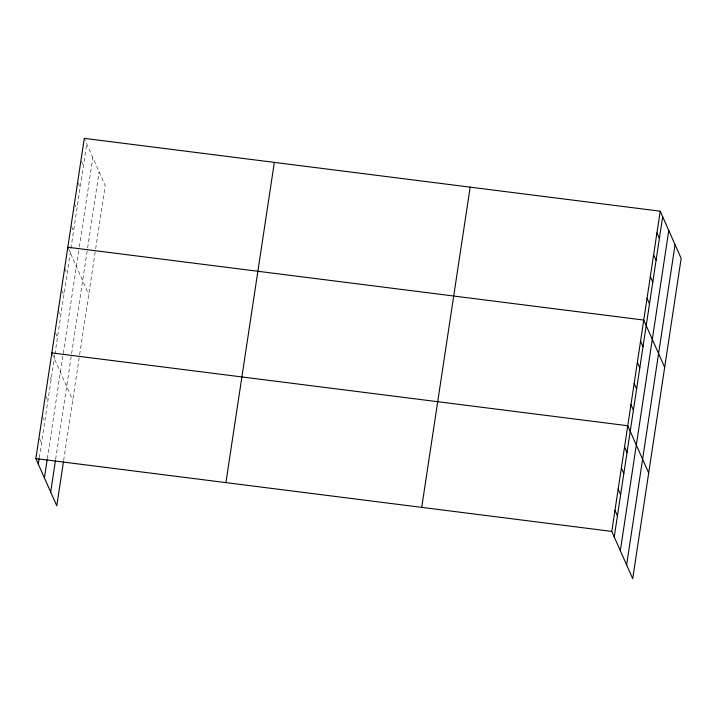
<?xml version="1.0" encoding="UTF-8"?>
<svg xmlns="http://www.w3.org/2000/svg" width="717" height="717" viewBox="0 0 717 717"><rect width="100%" height="100%" fill="white"/><g stroke="black" fill="none" stroke-linecap="round" stroke-linejoin="round"><path stroke-width="0.54" stroke-dasharray="3.58 2.69" d="M39.274 457.796L54.779 355.291M54.931 354.234L70.777 249.516M70.938 248.432L86.748 143.911M47.286 458.871L79.175 248.028M79.345 246.944L92.843 157.668M55.639 459.301L71.467 354.682M71.628 353.633L87.429 249.14M87.599 248.046L99.125 171.838M63.652 460.377L79.157 357.873M79.641 354.7L95.343 250.914M95.666 248.736L105.22 185.595L84.292 138.354M81.406 161.056L83.459 165.681M78.108 182.835L80.161 187.46M74.407 203.682L76.871 209.239M71.521 226.384L73.573 231.008M68.232 248.163L88.756 294.472M64.62 268.373L67.084 273.921M61.832 290.43L63.885 295.054M58.229 310.64L60.694 316.188M55.442 332.697L57.494 337.331M52.242 353.831L72.767 400.14M50.28 377.742L51.095 379.598M45.852 396.107L47.905 400.731M42.24 416.317L44.705 421.865M39.453 438.374L41.505 442.998"/><path stroke-width="1.08" d="M63.499 461.434L56.777 505.817L35.85 458.584L84.292 138.354L660.223 211.183L681.15 258.416L632.708 578.646L611.78 531.405L660.223 211.183M38.315 464.132L39.112 458.853M44.409 477.889L47.125 459.929M50.683 492.059L55.478 460.359M225.909 482.613L274.342 162.392M421.721 507.376L470.164 187.146M614.236 536.961L662.678 216.731M620.33 550.719L668.773 230.489M626.613 564.888L675.056 244.658M67.819 247.231L643.749 320.06L664.677 367.292M51.839 352.907L627.76 425.737L648.697 472.969M35.85 458.584L611.78 531.405M656.924 232.953L659.389 238.51M653.635 254.732L656.091 260.289M650.337 276.511L652.802 282.059M647.039 298.281L649.503 303.838M640.55 341.193L643.015 346.75M637.359 362.327L639.815 367.884M634.16 383.461L636.615 389.017M630.96 404.603L633.425 410.151M624.57 446.87L627.025 452.418M621.37 468.004L623.826 473.552M618.171 489.137L620.635 494.694M614.98 510.271L617.436 515.828"/></g></svg>
